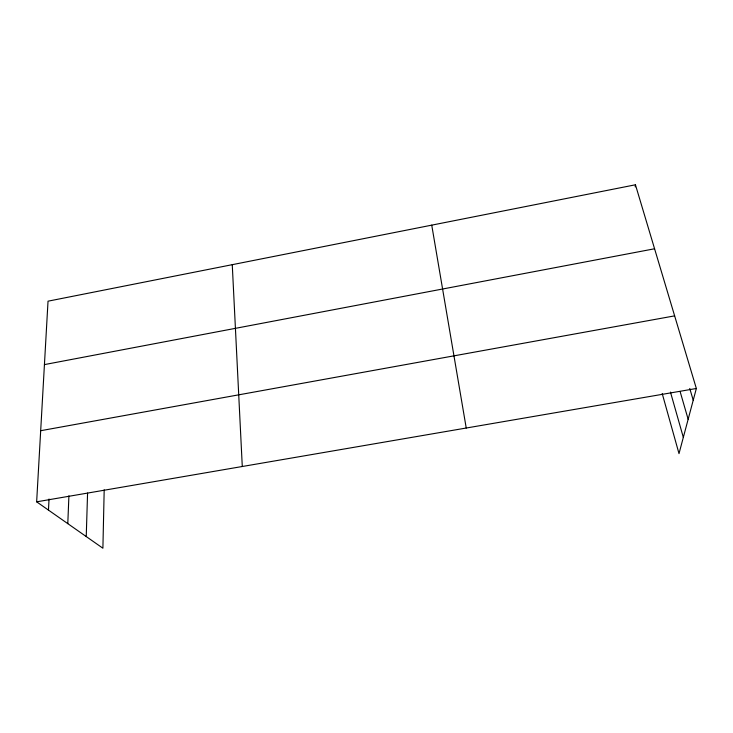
<?xml version="1.0" encoding="UTF-8"?>
<svg xmlns="http://www.w3.org/2000/svg" width="733" height="733" viewBox="0 0 733 733"><rect width="100%" height="100%" fill="white"/><g stroke="black" fill="none" stroke-linecap="round" stroke-linejoin="round"><path stroke-width="1.1" d="M104.187 489.836L102.895 548.22L36.65 501.83L48.03 301.181L635.447 184.78L696.35 388.49L679.005 453.617L662.201 393.529M86.237 536.565L87.575 493.043M67.793 523.637L68.911 495.81M48.47 510.113L49.038 498.999M635.236 186.897L635.447 184.78M44.429 364.603L654.578 248.771M40.681 430.711L674.635 315.868M36.65 501.83L696.35 388.49M689.744 388.444L693.226 400.218M680.087 391.459L688.15 419.276M670.457 392.1L683.33 437.381M431.737 225.141L466.234 428.026M232.26 264.668L242.284 466.5"/></g></svg>
